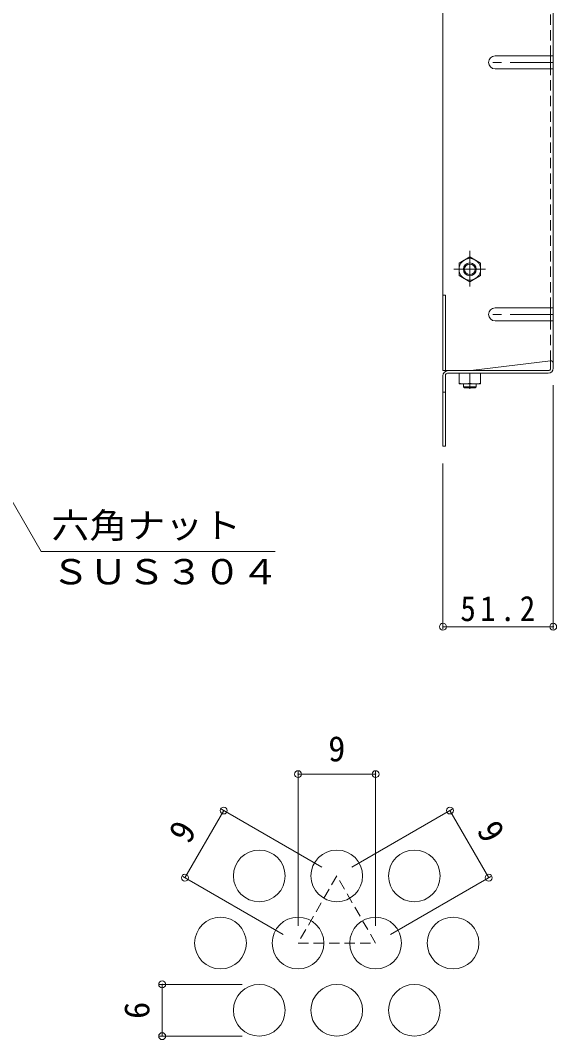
# Model space of a CAD drawing. Units: millimetres at full size, sheet at 1:4, with parts at other scales. Extents: x -928 to 1022, y -779 to 757.
# Drawn here: x 768.1 to 1017.1, y -249.5 to 223.3 of the extents above; entities that cross this region are included whole.
import ezdxf
from ezdxf.enums import TextEntityAlignment as Align

# ---------------------------------------------------------------- set-up
doc = ezdxf.new("R2010")
doc.units = ezdxf.units.MM
doc.header["$LTSCALE"] = 4
doc.header["$PDMODE"] = 32
doc.header["$PDSIZE"] = 3.2
doc.linetypes.add('CHAIN1', pattern=[8, 5, -1, 1, -1])
doc.linetypes.add('DASHED1', pattern=[1.8, 1.2, -0.6])
for name, color, linetype, lineweight in [('A-1_躯体', 3, 'Continuous', 9), ('A-4_その他', 7, 'Continuous', 9), ('A-5_文字', 7, 'Continuous', 9), ('A-7_ハッチ', 2, 'Continuous', 9), ('A-8_記号', 2, 'Continuous', 9), ('A-B_ﾊｯﾁ', 2, 'Continuous', 9), ('A-D_KIKI.NO', 2, 'CHAIN1', 9), ('F-4_F-4ﾚｲﾔ', 7, 'Continuous', 9), ('F-6_F-6ﾚｲﾔ', 2, 'Continuous', 9)]:
    doc.layers.add(name, color=color, linetype=linetype, lineweight=lineweight)
doc.styles.add('ＭＳ ゴシック', font='')
doc.styles.get('ＭＳ ゴシック').set_extended_font_data('MS Gothic')

msp = doc.modelspace()

# ---------------------------------------------------------------- linework, layer by layer
at = {"layer": 'A-1_躯体'}
for p, q in [((979.809, 53.315), (973.809, 53.315)), ((979.309, 52.815), (974.309, 52.815)), ((979.809, 53.315), (979.309, 52.815)), ((979.809, 54.615), (979.809, 53.315))]:
    msp.add_line(p, q, dxfattribs=at)
msp.add_lwpolyline([(973.809, 54.615), (973.809, 53.315), (974.309, 52.815)], dxfattribs=at)
at = {"layer": 'A-4_その他'}
for p, q in [((1015.509, -59.17), (1015.509, 54.015)), ((964.309, -59.17), (964.309, 17.812)), ((964.309, -57.97), (1015.509, -57.97))]:
    msp.add_line(p, q, dxfattribs=at)
for p in [(964.309, -57.97), (1015.509, -57.97)]:
    msp.add_point(p, dxfattribs=at)
at = {"layer": 'A-5_文字'}
for p in [(705.459, 102.062), (886.478, -23.118)]:
    msp.add_line(p, (777.73, -23.118), dxfattribs=at)
at = {"layer": 'A-7_ハッチ'}
for p, q in [((964.309, 60.815), (964.309, 324.615)), ((1015.509, 62.015), (1015.509, 324.615)), ((964.309, 95.816), (965.509, 95.816)), ((965.509, 60.815), (965.509, 95.816)), ((977.309, 60.815), (1014.309, 65.428)), ((1014.309, 61.815), (1014.309, 65.428)), ((964.309, 60.815), (965.509, 60.815)), ((965.509, 60.815), (966.709, 60.815)), ((965.509, 58.615), (965.509, 25.812)), ((966.509, 59.615), (1013.109, 59.615)), ((966.709, 60.815), (1013.309, 60.815)), ((964.309, 50.812), (965.509, 50.812))]:
    msp.add_line(p, q, dxfattribs=at)
at = {"layer": 'A-7_ハッチ', "linetype": 'DASHED1'}
for p, q in [((1014.309, 206.805), (1014.309, 321.615)), ((1014.309, 89.891), (1014.309, 200.805)), ((1014.309, 65.428), (1014.309, 83.891))]:
    msp.add_line(p, q, dxfattribs=at)
at = {"layer": 'A-7_ハッチ'}
msp.add_lwpolyline([(964.309, 58.415), (964.309, 25.812), (965.509, 25.812)], dxfattribs=at)
for centre, radius, start, end in [((1013.109, 62.015), 2.4, 270, 0), ((1013.309, 61.815), 1, 270, 0), ((1014.309, 64.228), 1.2, 0, 90), ((966.709, 58.415), 2.4, 90, 180), ((966.509, 58.615), 1, 90, 180)]:
    msp.add_arc(centre, radius, start, end, dxfattribs=at)
at = {"layer": 'A-8_記号', "linetype": 'CHAIN1'}
for p, q in [((1015.509, 203.805), (985.509, 203.805)), ((1015.509, 86.891), (985.509, 86.891))]:
    msp.add_line(p, q, dxfattribs=at)
at = {"layer": 'A-8_記号'}
for p, q in [((1015.509, 206.805), (988.509, 206.805)), ((1014.309, 200.805), (1014.309, 206.805)), ((1015.509, 200.805), (988.509, 200.805)), ((1015.509, 89.891), (988.509, 89.891)), ((1014.309, 83.891), (1014.309, 89.891)), ((1015.509, 83.891), (988.509, 83.891))]:
    msp.add_line(p, q, dxfattribs=at)
for centre in [(988.509, 203.805), (988.509, 86.891)]:
    msp.add_arc(centre, 3, 90, 270, dxfattribs=at)
at = {"layer": 'A-B_ﾊｯﾁ'}
for p, q in [((976.809, 113.562), (971.809, 110.675)), ((976.809, 113.562), (981.809, 110.675)), ((971.809, 110.675), (971.809, 104.949)), ((981.809, 110.675), (981.809, 104.949)), ((976.809, 102.062), (971.809, 104.949)), ((976.809, 102.062), (981.809, 104.949)), ((971.809, 59.615), (971.809, 54.615)), ((981.809, 59.615), (971.809, 59.615)), ((976.809, 59.615), (976.809, 55.048)), ((981.809, 59.615), (981.809, 54.615)), ((981.809, 54.615), (971.809, 54.615))]:
    msp.add_line(p, q, dxfattribs=at)
for radius in [5, 3, 2.458]:
    msp.add_circle((976.809, 107.812), radius, dxfattribs=at)
for centre in [(974.309, 62.049), (979.309, 62.049)]:
    msp.add_arc(centre, 7.433, 250.34634, 289.65367, dxfattribs=at)
at = {"layer": 'A-D_KIKI.NO'}
for p, q in [((976.809, 116.34), (976.809, 99.832)), ((969.339, 107.812), (984.099, 107.812)), ((976.809, 52.329), (976.809, 54.991))]:
    msp.add_line(p, q, dxfattribs=at)
at = {"layer": 'F-4_F-4ﾚｲﾔ'}
for p, q in [((897.045, -125.162), (897.045, -196.74)), ((897.045, -126.362), (933.045, -126.362)), ((933.045, -125.162), (933.045, -196.74)), ((844.522, -174.416), (862.522, -143.239)), ((861.483, -142.639), (908.117, -169.563)), ((968.608, -142.639), (921.974, -169.563)), ((985.568, -174.416), (967.568, -143.239)), ((843.483, -173.816), (890.117, -200.74)), ((986.608, -173.816), (939.974, -200.74)), ((832.765, -223.917), (871.045, -223.917)), ((833.965, -247.917), (833.965, -223.917)), ((832.765, -247.917), (871.045, -247.917))]:
    msp.add_line(p, q, dxfattribs=at)
for p in [(897.045, -126.362), (933.045, -126.362), (862.522, -143.239), (967.568, -143.239), (844.522, -174.416), (985.568, -174.416), (833.965, -223.917), (833.965, -247.917)]:
    msp.add_point(p, dxfattribs=at)
at = {"layer": 'F-6_F-6ﾚｲﾔ', "linetype": 'DASHED1'}
msp.add_lwpolyline([(915.045, -173.563), (897.045, -204.74), (933.045, -204.74)], close=True, dxfattribs=at)
at = {"layer": 'F-6_F-6ﾚｲﾔ'}
for centre in [(879.045, -173.563), (915.045, -173.563), (951.045, -173.563), (861.045, -204.74), (897.045, -204.74), (933.045, -204.74), (969.045, -204.74), (879.045, -235.917), (915.045, -235.917), (951.045, -235.917)]:
    msp.add_circle(centre, 12, dxfattribs=at)

# ---------------------------------------------------------------- texts
at = {"layer": 'A-4_その他', "color": 2, "insert": (972.409, -55.57), "char_height": 11.73, "attachment_point": 7, "style": 'ＭＳ ゴシック'}
msp.add_mtext('\\T1.28;\\W0.9;51.2', dxfattribs=at)
at = {"layer": 'A-5_文字', "color": 2, "style": 'ＭＳ ゴシック', "width": 1.1}
for s, p in [('六角ナット', (782.585, -20.383)), ('ＳＵＳ３０４', (782.585, -41.842))]:
    msp.add_text(s, height=11.73, dxfattribs=at).set_placement(p, align=Align.BOTTOM_LEFT)
at = {"layer": 'F-4_F-4ﾚｲﾔ', "color": 2, "style": 'ＭＳ ゴシック'}
msp.add_text('9', height=11.73, dxfattribs=at).set_placement((911.045, -123.962), align=Align.BOTTOM_LEFT)
for s, rotation, p in [('9', 60, (849.444, -161.091)), ('9', 300, (976.647, -154.163)), ('6', 90, (831.565, -239.917))]:
    msp.add_text(s, height=11.73, rotation=rotation, dxfattribs=at).set_placement(p, align=Align.BOTTOM_LEFT)

doc.saveas('drawing.dxf')
